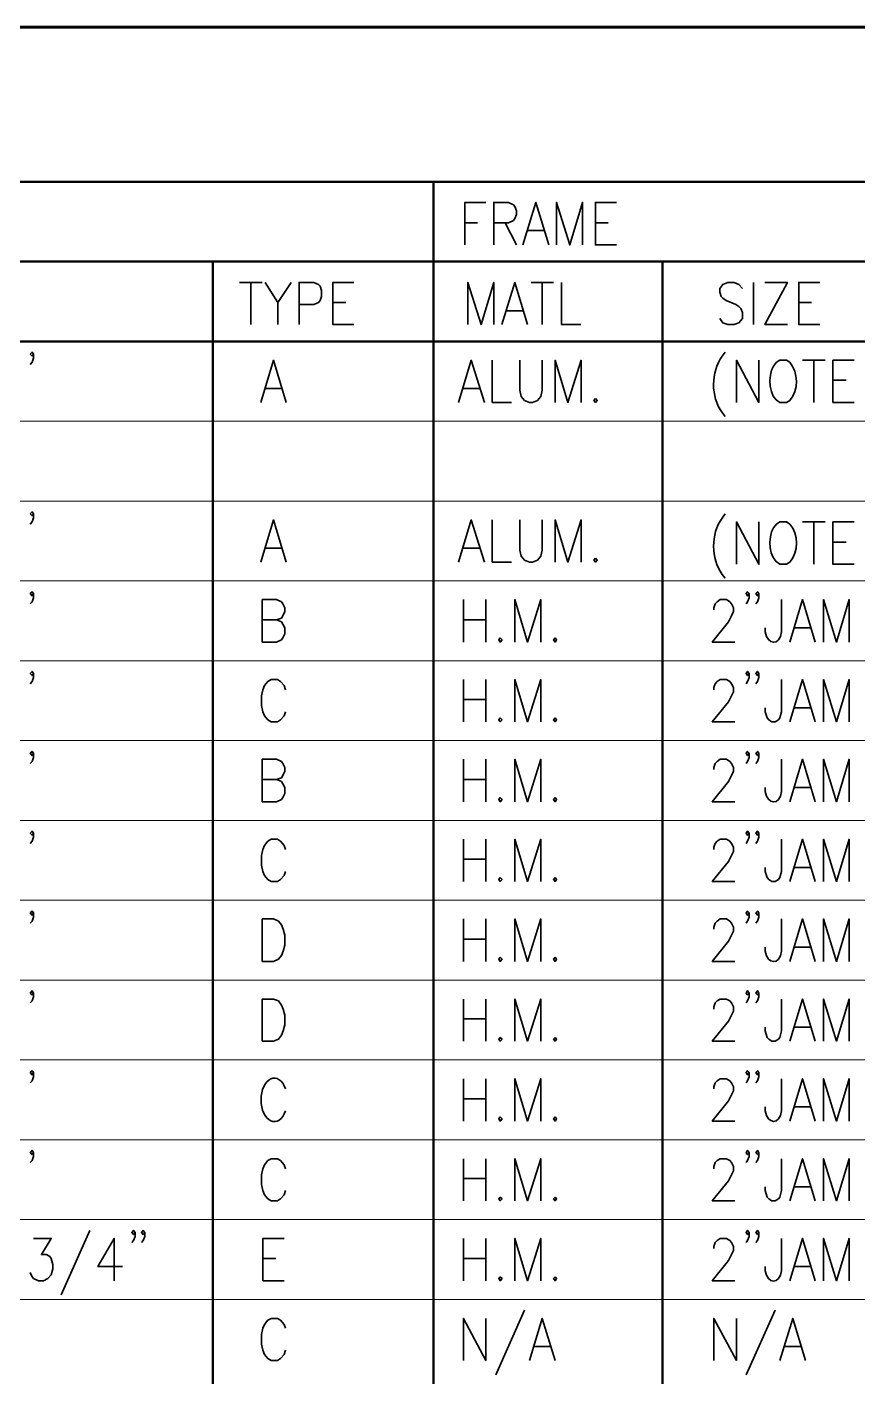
# Model space of a CAD drawing. Header units: inches. Extents: x 5 to 516, y -193 to 129.
# Drawn here: x 245.78 to 253.15, y -89.84 to -77.87 of the extents above; entities that cross this region are included whole.
import ezdxf

# ---------------------------------------------------------------- set-up
doc = ezdxf.new("R2010")
doc.units = ezdxf.units.IN
doc.header["$MEASUREMENT"] = 0
doc.layers.add('PDF3_Geometry', color=7, linetype='Continuous')

msp = doc.modelspace()

# ---------------------------------------------------------------- linework, layer by layer
at = {"layer": 'PDF3_Geometry', "lineweight": 60}
msp.add_lwpolyline([(155.7886388, -77.8671928), (282.7804969, -77.8671928)], dxfattribs=at)
at = {"layer": 'PDF3_Geometry', "lineweight": 50}
for points in [[(233.3803302, -79.2404364), (259.068684, -79.2404364)], [(249.3893068, -79.2404364), (249.3893068, -99.0724983)], [(235.2902148, -79.9470596), (259.0686908, -79.9470596)], [(247.4327672, -79.9470596), (247.4327672, -99.0725)], [(251.4191788, -79.9470596), (251.4191788, -99.0725)], [(233.3803302, -80.6570123), (259.068684, -80.6570123)]]:
    msp.add_lwpolyline(points, dxfattribs=at)
at = {"layer": 'PDF3_Geometry', "lineweight": 35}
for points in [[(249.6659547, -79.8004015), (249.6659547, -79.423759), (249.8526094, -79.423759)], [(249.922608, -79.8004015), (249.922608, -79.423759), (250.0525996, -79.423759), (250.0959302, -79.4437577), (250.1092627, -79.4604233), (250.1225952, -79.4970876), (250.1225952, -79.5304188), (250.1092627, -79.5670831), (250.0959302, -79.5837487), (250.0525996, -79.6037474), (249.922608, -79.6037474)], [(250.1792579, -79.8004015), (250.2959171, -79.423759), (250.4092432, -79.8004015)], [(250.4792367, -79.8004015), (250.4792367, -79.423759), (250.5958958, -79.8004015), (250.7092219, -79.423759), (250.7092219, -79.8004015)], [(251.0092057, -79.8004015), (250.822551, -79.8004015), (250.822551, -79.423759), (251.0092057, -79.423759)], [(249.6659547, -79.6037487), (249.7792807, -79.6037487)], [(250.0226009, -79.6037487), (250.1225945, -79.8004027)], [(250.822551, -79.6037487), (250.935877, -79.6037487)], [(250.2225867, -79.6737413), (250.3659109, -79.6737413)], [(247.6694192, -80.1337135), (247.8694064, -80.1337135)], [(247.7694122, -80.1337135), (247.7694122, -80.5070229)], [(247.8960689, -80.1337135), (248.009395, -80.3103688), (248.009395, -80.5070229)], [(248.126055, -80.1337135), (248.0093958, -80.3103688)], [(248.1960511, -80.5070212), (248.1960511, -80.1337118), (248.3260427, -80.1337118), (248.3693733, -80.1503774), (248.3827058, -80.167043), (248.3960382, -80.2037073), (248.3960382, -80.2570373), (248.3827058, -80.2937016), (248.3693733, -80.3103672), (248.3260427, -80.3303659), (248.1960511, -80.3303659)], [(248.6826879, -80.5070212), (248.4960332, -80.5070212), (248.4960332, -80.1337118), (248.6826879, -80.1337118)], [(249.6926219, -80.5070212), (249.6926219, -80.1337118), (249.8092811, -80.5070212), (249.9226072, -80.1337118), (249.9226072, -80.5070212)], [(249.9926006, -80.5070212), (250.1092598, -80.1337118), (250.2225859, -80.5070212)], [(250.252587, -80.1337135), (250.4525741, -80.1337135)], [(250.3525799, -80.1337135), (250.3525799, -80.5070229)], [(250.5225688, -80.1337135), (250.5225688, -80.5070229), (250.6925579, -80.5070229)], [(252.1257986, -80.1870446), (252.0958005, -80.1503803), (252.0524699, -80.1337147), (251.9958069, -80.1337147), (251.9524763, -80.1503803), (251.9258114, -80.1870446), (251.9258114, -80.2203758), (251.9391439, -80.2570401), (251.9524763, -80.2737057), (251.9824744, -80.2937044), (252.0691355, -80.3303687), (252.0958005, -80.3470343), (252.1124661, -80.3636999), (252.1257986, -80.4003642), (252.1257986, -80.4536942), (252.0958005, -80.4903585), (252.0524699, -80.5070241), (251.9958069, -80.5070241), (251.9524763, -80.4903585), (251.9258114, -80.4536942)], [(252.2257915, -80.1337135), (252.2257915, -80.5070229)], [(252.5257716, -80.5070212), (252.3257844, -80.5070212), (252.5257716, -80.1337118), (252.3257844, -80.1337118)], [(252.8124212, -80.5070212), (252.6257665, -80.5070212), (252.6257665, -80.1337118), (252.8124212, -80.1337118)], [(248.4960332, -80.3103684), (248.6093593, -80.3103684)], [(252.6257665, -80.3103684), (252.7390926, -80.3103684)], [(250.0359328, -80.3836974), (250.179257, -80.3836974)], [(245.8428694, -80.7703405), (245.8295369, -80.7870061), (245.8128713, -80.7703405), (245.8295369, -80.7503418), (245.8428694, -80.7703405), (245.8428694, -80.8036717), (245.8295369, -80.840336), (245.8128713, -80.8603348)], [(247.8560731, -81.1969794), (247.9693992, -80.82367), (248.0827253, -81.1969794)], [(249.6092939, -81.1969794), (249.72262, -80.82367), (249.8392792, -81.1969794)], [(249.9092727, -80.8236683), (249.9092727, -81.1969777), (250.0792618, -81.1969777)], [(250.1525907, -80.8236683), (250.1525907, -81.0903178), (250.1659231, -81.1436478), (250.1959212, -81.1803121), (250.2392518, -81.1969777), (250.2659167, -81.1969777), (250.3092473, -81.1803121), (250.3392454, -81.1436478), (250.3525778, -81.0903178), (250.3525778, -80.8236683)], [(250.4659047, -81.1969794), (250.4659047, -80.82367), (250.5792308, -81.1969794), (250.69589, -80.82367), (250.69589, -81.1969794)], [(251.9724745, -80.7503392), (251.9458096, -80.7870035)], [(252.0724708, -81.1969794), (252.0724708, -80.82367), (252.272458, -81.1969794), (252.272458, -80.82367)], [(252.5457716, -80.8403339), (252.5157736, -80.8236683), (252.4591105, -80.8236683), (252.4291125, -80.8403339), (252.4024475, -80.8769982)], [(252.6590964, -80.8236683), (252.8590835, -80.8236683)], [(252.7590927, -80.8236683), (252.7590927, -81.1969777)], [(253.1157363, -81.1969794), (252.9290816, -81.1969794), (252.9290816, -80.82367), (253.1157363, -80.82367)], [(247.8994019, -81.0736522), (248.0393929, -81.0736522)], [(249.6526227, -81.0736522), (249.7959469, -81.0736522)], [(252.9290816, -81.0003232), (253.0457408, -81.0003232)], [(252.4591105, -81.1969777), (252.5157736, -81.1969777), (252.5457716, -81.1803121)], [(251.9458096, -81.2869715), (251.9724745, -81.3236358)], [(245.8428694, -82.1869164), (245.8295369, -82.203582), (245.8128713, -82.1869164), (245.8295369, -82.1669177), (245.8428694, -82.1869164), (245.8428694, -82.2202476), (245.8295369, -82.2569119), (245.8128713, -82.2769106)], [(247.8560731, -82.6135553), (247.9693992, -82.2402459), (248.0827253, -82.6135553)], [(249.6092939, -82.6135553), (249.72262, -82.2402459), (249.8392792, -82.6135553)], [(249.9092727, -82.2402441), (249.9092727, -82.6135535), (250.0792618, -82.6135535)], [(250.1525907, -82.2402441), (250.1525907, -82.5068937), (250.1659231, -82.5602236), (250.1959212, -82.5968879), (250.2392518, -82.6135535), (250.2659167, -82.6135535), (250.3092473, -82.5968879), (250.3392454, -82.5602236), (250.3525778, -82.5068937), (250.3525778, -82.2402441)], [(250.4659047, -82.6135553), (250.4659047, -82.2402459), (250.5792308, -82.6135553), (250.69589, -82.2402459), (250.69589, -82.6135553)], [(251.9724745, -82.1869164), (251.9458096, -82.2235807)], [(252.0724708, -82.6335532), (252.0724708, -82.2569107), (252.272458, -82.6335532), (252.272458, -82.2569107)], [(252.5457716, -82.2769078), (252.5157736, -82.256909), (252.4591105, -82.256909), (252.4291125, -82.2769078), (252.4024475, -82.3102389)], [(252.6590964, -82.256909), (252.8590835, -82.256909)], [(252.7590927, -82.256909), (252.7590927, -82.6335516)], [(253.1157363, -82.6335532), (252.9290816, -82.6335532), (252.9290816, -82.2569107), (253.1157363, -82.2569107)], [(247.8994019, -82.4902281), (248.0393929, -82.4902281)], [(249.6526227, -82.4902281), (249.7959469, -82.4902281)], [(252.9290816, -82.4369003), (253.0457408, -82.4369003)], [(252.4591105, -82.6335516), (252.5157736, -82.6335516), (252.5457716, -82.6135528)], [(251.9458096, -82.7235486), (251.9724745, -82.7568798)], [(245.8428694, -82.8935361), (245.8295369, -82.9135348), (245.8128713, -82.8935361), (245.8295369, -82.8768705), (245.8428694, -82.8935361), (245.8428694, -82.9302004), (245.8295369, -82.9668647), (245.8128713, -82.9835303)], [(247.8694051, -83.323508), (247.8694051, -82.9468655), (247.9960636, -82.9468655), (248.0393942, -82.9668642), (248.0527266, -82.9835298), (248.0693922, -83.0201941), (248.0693922, -83.0535253), (248.0527266, -83.0901896), (248.0393942, -83.1101883), (247.9960636, -83.1268539), (247.8694051, -83.1268539)], [(249.6526227, -82.9468672), (249.6526227, -83.3235098)], [(249.8526119, -82.9468672), (249.8526119, -83.3235098)], [(250.1092619, -83.323508), (250.1092619, -82.9468655), (250.2225879, -83.323508), (250.3392471, -82.9468655), (250.3392471, -83.323508)], [(251.8724816, -83.0368612), (251.8724816, -83.0201956), (251.8858141, -82.9835313), (251.9024797, -82.9668657), (251.9291446, -82.946867), (251.9858077, -82.946867), (252.0158058, -82.9668657), (252.0291382, -82.9835313), (252.0458038, -83.0201956), (252.0458038, -83.0535268), (252.0291382, -83.0901911), (252.0024733, -83.143521), (251.8591491, -83.3235095), (252.0591363, -83.3235095)], [(252.1857957, -82.8935361), (252.1724632, -82.9135348), (252.1591307, -82.8935361), (252.1724632, -82.8768705), (252.1857957, -82.8935361), (252.1857957, -82.9302004), (252.1724632, -82.9668647), (252.1591307, -82.9835303)], [(252.2724566, -82.8935361), (252.2591242, -82.9135348), (252.2457917, -82.8935361), (252.2591242, -82.8768705), (252.2724566, -82.8935361), (252.2724566, -82.9302004), (252.2591242, -82.9668647), (252.2457917, -82.9835303)], [(252.4724425, -82.9468672), (252.4724425, -83.2335155)], [(252.5457715, -83.323508), (252.6590976, -82.9468655), (252.7724236, -83.323508)], [(252.8457536, -83.323508), (252.8457536, -82.9468655), (252.9590797, -83.323508), (253.0724058, -82.9468655), (253.0724058, -83.323508)], [(247.9960652, -83.1268552), (248.0393958, -83.1435208), (248.0527283, -83.1635195), (248.0693939, -83.1968507), (248.0693939, -83.2501806), (248.0527283, -83.2868449), (248.0393958, -83.3035105), (247.9960652, -83.3235092), (247.8694067, -83.3235092)], [(249.6526227, -83.1268552), (249.8526099, -83.1268552)], [(252.3291183, -83.2335155), (252.3291183, -83.1968512)], [(252.5857707, -83.1968512), (252.7290949, -83.1968512)], [(245.8428694, -83.6034922), (245.8295369, -83.6201578), (245.8128713, -83.6034922), (245.8295369, -83.5834935), (245.8428694, -83.6034922), (245.8428694, -83.6368234), (245.8295369, -83.6734877), (245.8128713, -83.6934864)], [(252.1857957, -83.6034922), (252.1724632, -83.6201578), (252.1591307, -83.6034922), (252.1724632, -83.5834935), (252.1857957, -83.6034922), (252.1857957, -83.6368234), (252.1724632, -83.6734877), (252.1591307, -83.6934864)], [(252.2724566, -83.6034922), (252.2591242, -83.6201578), (252.2457917, -83.6034922), (252.2591242, -83.5834935), (252.2724566, -83.6034922), (252.2724566, -83.6368234), (252.2591242, -83.6734877), (252.2457917, -83.6934864)], [(248.0760569, -83.7468173), (248.0627244, -83.710153), (248.0327263, -83.6734887), (248.0060613, -83.6568231), (247.9493983, -83.6568231), (247.9194002, -83.6734887), (247.8894022, -83.710153), (247.8760697, -83.7468173), (247.8627372, -83.8001472), (247.8627372, -83.8868083), (247.8760697, -83.9434714), (247.8894022, -83.9768026), (247.9194002, -84.0134669), (247.9493983, -84.0301325), (248.0060613, -84.0301325), (248.0327263, -84.0134669), (248.0627244, -83.9768026), (248.0760569, -83.9434714)], [(249.6526227, -83.65682), (249.6526227, -84.0301294)], [(249.8526119, -83.65682), (249.8526119, -84.0301294)], [(250.1092619, -84.0301311), (250.1092619, -83.6568217), (250.2225879, -84.0301311), (250.3392471, -83.6568217), (250.3392471, -84.0301311)], [(251.8724816, -83.7468173), (251.8724816, -83.7268186), (251.8858141, -83.6934874), (251.9024797, -83.6734887), (251.9291446, -83.6568231), (251.9858077, -83.6568231), (252.0158058, -83.6734887), (252.0291382, -83.6934874), (252.0458038, -83.7268186), (252.0458038, -83.7634829), (252.0291382, -83.8001472), (252.0024733, -83.8534771), (251.8591491, -84.0301325), (252.0591363, -84.0301325)], [(252.4724425, -83.65682), (252.4724425, -83.9434682), (252.45911, -83.9967982), (252.4457775, -84.0134638), (252.4157794, -84.0301294), (252.3857814, -84.0301294), (252.3591164, -84.0134638), (252.3457839, -83.9967982), (252.3291183, -83.9434682), (252.3291183, -83.9068039)], [(252.5457715, -84.0301311), (252.6590976, -83.6568217), (252.7724236, -84.0301311)], [(252.8457536, -84.0301311), (252.8457536, -83.6568217), (252.9590797, -84.0301311), (253.0724058, -83.6568217), (253.0724058, -84.0301311)], [(249.6526227, -83.8334749), (249.8526099, -83.8334749)], [(252.5857707, -83.9068039), (252.7290949, -83.9068039)], [(245.8428694, -84.310112), (245.8295369, -84.3301107), (245.8128713, -84.310112), (245.8295369, -84.2934464), (245.8428694, -84.310112), (245.8428694, -84.3467763), (245.8295369, -84.3834406), (245.8128713, -84.4001062)], [(252.1857957, -84.310112), (252.1724632, -84.3301107), (252.1591307, -84.310112), (252.1724632, -84.2934464), (252.1857957, -84.310112), (252.1857957, -84.3467763), (252.1724632, -84.3834406), (252.1591307, -84.4001062)], [(252.2724566, -84.310112), (252.2591242, -84.3301107), (252.2457917, -84.310112), (252.2591242, -84.2934464), (252.2724566, -84.310112), (252.2724566, -84.3467763), (252.2591242, -84.3834406), (252.2457917, -84.4001062)], [(247.8694051, -84.7400838), (247.8694051, -84.3634413), (247.9960636, -84.3634413), (248.0393942, -84.38344), (248.0527266, -84.4001056), (248.0693922, -84.43677), (248.0693922, -84.4701012), (248.0527266, -84.5067655), (248.0393942, -84.5267642), (247.9960636, -84.5434298), (247.8694051, -84.5434298)], [(249.6526227, -84.3634431), (249.6526227, -84.7400856)], [(249.8526119, -84.3634431), (249.8526119, -84.7400856)], [(250.1092619, -84.7400838), (250.1092619, -84.3634413), (250.2225879, -84.7400838), (250.3392471, -84.3634413), (250.3392471, -84.7400838)], [(251.8724816, -84.453437), (251.8724816, -84.4367714), (251.8858141, -84.4001071), (251.9024797, -84.3834415), (251.9291446, -84.3634428), (251.9858077, -84.3634428), (252.0158058, -84.3834415), (252.0291382, -84.4001071), (252.0458038, -84.4367714), (252.0458038, -84.4701026), (252.0291382, -84.506767), (252.0024733, -84.5600969), (251.8591491, -84.7400853), (252.0591363, -84.7400853)], [(252.4724425, -84.3634431), (252.4724425, -84.6500914)], [(252.5457715, -84.7400838), (252.6590976, -84.3634413), (252.7724236, -84.7400838)], [(252.8457536, -84.7400838), (252.8457536, -84.3634413), (252.9590797, -84.7400838), (253.0724058, -84.3634413), (253.0724058, -84.7400838)], [(247.9960652, -84.543431), (248.0393958, -84.5600966), (248.0527283, -84.5800953), (248.0693939, -84.6134265), (248.0693939, -84.6667564), (248.0527283, -84.7034207), (248.0393958, -84.7200863), (247.9960652, -84.7400851), (247.8694067, -84.7400851)], [(249.6526227, -84.543431), (249.8526099, -84.543431)], [(252.3291183, -84.6500914), (252.3291183, -84.6134271)], [(252.5857707, -84.6134271), (252.7290949, -84.6134271)], [(245.8428694, -85.0200681), (245.8295369, -85.0367337), (245.8128713, -85.0200681), (245.8295369, -85.0000693), (245.8428694, -85.0200681), (245.8428694, -85.0533993), (245.8295369, -85.0900636), (245.8128713, -85.1100623)], [(252.1857957, -85.0200681), (252.1724632, -85.0367337), (252.1591307, -85.0200681), (252.1724632, -85.0000693), (252.1857957, -85.0200681), (252.1857957, -85.0533993), (252.1724632, -85.0900636), (252.1591307, -85.1100623)], [(252.2724566, -85.0200681), (252.2591242, -85.0367337), (252.2457917, -85.0200681), (252.2591242, -85.0000693), (252.2724566, -85.0200681), (252.2724566, -85.0533993), (252.2591242, -85.0900636), (252.2457917, -85.1100623)], [(248.0760569, -85.1633932), (248.0627244, -85.1267288), (248.0327263, -85.0900645), (248.0060613, -85.0733989), (247.9493983, -85.0733989), (247.9194002, -85.0900645), (247.8894022, -85.1267288), (247.8760697, -85.1633932), (247.8627372, -85.2167231), (247.8627372, -85.3033842), (247.8760697, -85.3600472), (247.8894022, -85.3933784), (247.9194002, -85.4300427), (247.9493983, -85.4467083), (248.0060613, -85.4467083), (248.0327263, -85.4300427), (248.0627244, -85.3933784), (248.0760569, -85.3600472)], [(249.6526227, -85.0733958), (249.6526227, -85.4467052)], [(249.8526119, -85.0733958), (249.8526119, -85.4467052)], [(250.1092619, -85.446707), (250.1092619, -85.0733976), (250.2225879, -85.446707), (250.3392471, -85.0733976), (250.3392471, -85.446707)], [(251.8724816, -85.1633932), (251.8724816, -85.1433944), (251.8858141, -85.1100632), (251.9024797, -85.0900645), (251.9291446, -85.0733989), (251.9858077, -85.0733989), (252.0158058, -85.0900645), (252.0291382, -85.1100632), (252.0458038, -85.1433944), (252.0458038, -85.1800588), (252.0291382, -85.2167231), (252.0024733, -85.270053), (251.8591491, -85.4467083), (252.0591363, -85.4467083)], [(252.4724425, -85.0733958), (252.4724425, -85.3600441), (252.45911, -85.413374), (252.4457775, -85.4300396), (252.4157794, -85.4467052), (252.3857814, -85.4467052), (252.3591164, -85.4300396), (252.3457839, -85.413374), (252.3291183, -85.3600441), (252.3291183, -85.3233798)], [(252.5457715, -85.446707), (252.6590976, -85.0733976), (252.7724236, -85.446707)], [(252.8457536, -85.446707), (252.8457536, -85.0733976), (252.9590797, -85.446707), (253.0724058, -85.0733976), (253.0724058, -85.446707)], [(249.6526227, -85.2500507), (249.8526099, -85.2500507)], [(252.5857707, -85.3233798), (252.7290949, -85.3233798)], [(245.8428694, -85.7266878), (245.8295369, -85.7466865), (245.8128713, -85.7266878), (245.8295369, -85.7100222), (245.8428694, -85.7266878), (245.8428694, -85.7633521), (245.8295369, -85.8000164), (245.8128713, -85.816682)], [(252.1857957, -85.7266878), (252.1724632, -85.7466865), (252.1591307, -85.7266878), (252.1724632, -85.7100222), (252.1857957, -85.7266878), (252.1857957, -85.7633521), (252.1724632, -85.8000164), (252.1591307, -85.816682)], [(252.2724566, -85.7266878), (252.2591242, -85.7466865), (252.2457917, -85.7266878), (252.2591242, -85.7100222), (252.2724566, -85.7266878), (252.2724566, -85.7633521), (252.2591242, -85.8000164), (252.2457917, -85.816682)], [(249.6526227, -85.7800189), (249.6526227, -86.1566614)], [(249.8526119, -85.7800189), (249.8526119, -86.1566614)], [(250.1092619, -86.1566597), (250.1092619, -85.7800172), (250.2225879, -86.1566597), (250.3392471, -85.7800172), (250.3392471, -86.1566597)], [(251.8724816, -85.8700129), (251.8724816, -85.8533473), (251.8858141, -85.816683), (251.9024797, -85.8000174), (251.9291446, -85.7800187), (251.9858077, -85.7800187), (252.0158058, -85.8000174), (252.0291382, -85.816683), (252.0458038, -85.8533473), (252.0458038, -85.8866785), (252.0291382, -85.9233428), (252.0024733, -85.9766727), (251.8591491, -86.1566612), (252.0591363, -86.1566612)], [(252.4724425, -85.7800189), (252.4724425, -86.0666672)], [(252.5457715, -86.1566597), (252.6590976, -85.7800172), (252.7724236, -86.1566597)], [(252.8457536, -86.1566597), (252.8457536, -85.7800172), (252.9590797, -86.1566597), (253.0724058, -85.7800172), (253.0724058, -86.1566597)], [(249.6526227, -85.9600068), (249.8526099, -85.9600068)], [(252.3291183, -86.0666672), (252.3291183, -86.0300029)], [(252.5857707, -86.0300029), (252.7290949, -86.0300029)], [(245.8428694, -86.4366439), (245.8295369, -86.4533095), (245.8128713, -86.4366439), (245.8295369, -86.4166452), (245.8428694, -86.4366439), (245.8428694, -86.4699751), (245.8295369, -86.5066394), (245.8128713, -86.523305)], [(252.1857957, -86.4366439), (252.1724632, -86.4533095), (252.1591307, -86.4366439), (252.1724632, -86.4166452), (252.1857957, -86.4366439), (252.1857957, -86.4699751), (252.1724632, -86.5066394), (252.1591307, -86.523305)], [(252.2724566, -86.4366439), (252.2591242, -86.4533095), (252.2457917, -86.4366439), (252.2591242, -86.4166452), (252.2724566, -86.4366439), (252.2724566, -86.4699751), (252.2591242, -86.5066394), (252.2457917, -86.523305)], [(249.6526227, -86.4899716), (249.6526227, -86.863281)], [(249.8526119, -86.4899716), (249.8526119, -86.863281)], [(250.1092619, -86.8632828), (250.1092619, -86.4899734), (250.2225879, -86.8632828), (250.3392471, -86.4899734), (250.3392471, -86.8632828)], [(251.8724816, -86.579969), (251.8724816, -86.5599703), (251.8858141, -86.523306), (251.9024797, -86.5066404), (251.9291446, -86.4899748), (251.9858077, -86.4899748), (252.0158058, -86.5066404), (252.0291382, -86.523306), (252.0458038, -86.5599703), (252.0458038, -86.5966346), (252.0291382, -86.6332989), (252.0024733, -86.6866288), (251.8591491, -86.8632842), (252.0591363, -86.8632842)], [(252.4724425, -86.4899716), (252.4724425, -86.7732868), (252.45911, -86.8299499), (252.4457775, -86.8466155), (252.4157794, -86.863281), (252.3857814, -86.863281), (252.3591164, -86.8466155), (252.3457839, -86.8299499), (252.3291183, -86.7732868), (252.3291183, -86.7399556)], [(252.5457715, -86.8632828), (252.6590976, -86.4899734), (252.7724236, -86.8632828)], [(252.8457536, -86.8632828), (252.8457536, -86.4899734), (252.9590797, -86.8632828), (253.0724058, -86.4899734), (253.0724058, -86.8632828)], [(249.6526227, -86.6666266), (249.8526099, -86.6666266)], [(252.5857707, -86.7399556), (252.7290949, -86.7399556)], [(245.8428694, -87.1432636), (245.8295369, -87.1632624), (245.8128713, -87.1432636), (245.8295369, -87.126598), (245.8428694, -87.1432636), (245.8428694, -87.179928), (245.8295369, -87.2165923), (245.8128713, -87.2332579)], [(252.1857957, -87.1432636), (252.1724632, -87.1632624), (252.1591307, -87.1432636), (252.1724632, -87.126598), (252.1857957, -87.1432636), (252.1857957, -87.179928), (252.1724632, -87.2165923), (252.1591307, -87.2332579)], [(252.2724566, -87.1432636), (252.2591242, -87.1632624), (252.2457917, -87.1432636), (252.2591242, -87.126598), (252.2724566, -87.1432636), (252.2724566, -87.179928), (252.2591242, -87.2165923), (252.2457917, -87.2332579)], [(249.6526227, -87.1965948), (249.6526227, -87.5732373)], [(249.8526119, -87.1965948), (249.8526119, -87.5732373)], [(250.1092619, -87.5732355), (250.1092619, -87.196593), (250.2225879, -87.5732355), (250.3392471, -87.196593), (250.3392471, -87.5732355)], [(251.8724816, -87.2865887), (251.8724816, -87.2699231), (251.8858141, -87.2332588), (251.9024797, -87.2165932), (251.9291446, -87.1965945), (251.9858077, -87.1965945), (252.0158058, -87.2165932), (252.0291382, -87.2332588), (252.0458038, -87.2699231), (252.0458038, -87.3032543), (252.0291382, -87.3399186), (252.0024733, -87.3932486), (251.8591491, -87.573237), (252.0591363, -87.573237)], [(252.4724425, -87.1965948), (252.4724425, -87.4832431)], [(252.5457715, -87.5732355), (252.6590976, -87.196593), (252.7724236, -87.5732355)], [(252.8457536, -87.5732355), (252.8457536, -87.196593), (252.9590797, -87.5732355), (253.0724058, -87.196593), (253.0724058, -87.5732355)], [(249.6526227, -87.3765827), (249.8526099, -87.3765827)], [(252.3291183, -87.4832431), (252.3291183, -87.4465787)], [(252.5857707, -87.4465787), (252.7290949, -87.4465787)], [(245.8428694, -87.8532197), (245.8295369, -87.8698853), (245.8128713, -87.8532197), (245.8295369, -87.833221), (245.8428694, -87.8532197), (245.8428694, -87.8865509), (245.8295369, -87.9232153), (245.8128713, -87.9398809)], [(252.1857957, -87.8532197), (252.1724632, -87.8698853), (252.1591307, -87.8532197), (252.1724632, -87.833221), (252.1857957, -87.8532197), (252.1857957, -87.8865509), (252.1724632, -87.9232153), (252.1591307, -87.9398809)], [(252.2724566, -87.8532197), (252.2591242, -87.8698853), (252.2457917, -87.8532197), (252.2591242, -87.833221), (252.2724566, -87.8532197), (252.2724566, -87.8865509), (252.2591242, -87.9232153), (252.2457917, -87.9398809)], [(248.0760569, -87.9965448), (248.0627244, -87.9598805), (248.0327263, -87.9232162), (248.0060613, -87.9065506), (247.9493983, -87.9065506), (247.9194002, -87.9232162), (247.8894022, -87.9598805), (247.8760697, -87.9965448), (247.8627372, -88.0498748), (247.8627372, -88.1365359), (247.8760697, -88.1898658), (247.8894022, -88.2265301), (247.9194002, -88.2631944), (247.9493983, -88.27986), (248.0060613, -88.27986), (248.0327263, -88.2631944), (248.0627244, -88.2265301), (248.0760569, -88.1898658)], [(249.6526227, -87.9065475), (249.6526227, -88.2798569)], [(249.8526119, -87.9065475), (249.8526119, -88.2798569)], [(250.1092619, -88.2798587), (250.1092619, -87.9065493), (250.2225879, -88.2798587), (250.3392471, -87.9065493), (250.3392471, -88.2798587)], [(251.8724816, -87.9965448), (251.8724816, -87.9765461), (251.8858141, -87.9398818), (251.9024797, -87.9232162), (251.9291446, -87.9065506), (251.9858077, -87.9065506), (252.0158058, -87.9232162), (252.0291382, -87.9398818), (252.0458038, -87.9765461), (252.0458038, -88.0132104), (252.0291382, -88.0498748), (252.0024733, -88.1032047), (251.8591491, -88.27986), (252.0591363, -88.27986)], [(252.4724425, -87.9065475), (252.4724425, -88.1898627), (252.45911, -88.2465257), (252.4457775, -88.2631913), (252.4157794, -88.2798569), (252.3857814, -88.2798569), (252.3591164, -88.2631913), (252.3457839, -88.2465257), (252.3291183, -88.1898627), (252.3291183, -88.1565315)], [(252.5457715, -88.2798587), (252.6590976, -87.9065493), (252.7724236, -88.2798587)], [(252.8457536, -88.2798587), (252.8457536, -87.9065493), (252.9590797, -88.2798587), (253.0724058, -87.9065493), (253.0724058, -88.2798587)], [(249.6526227, -88.0832024), (249.8526099, -88.0832024)], [(252.5857707, -88.1565315), (252.7290949, -88.1565315)], [(245.8428694, -88.6131706), (245.999526, -88.6131706), (245.9128649, -88.7564948), (245.9561955, -88.7564948), (245.9861936, -88.7731604), (245.999526, -88.7931591), (246.0128585, -88.846489), (246.0128585, -88.8831533), (245.999526, -88.9364832), (245.969528, -88.9698144), (245.9295305, -88.9898131), (245.8862, -88.9898131), (245.8428694, -88.9698144), (245.8295369, -88.9531488), (245.8128713, -88.9164845)], [(246.3428374, -88.5431746), (246.0861871, -89.113138)], [(246.5561551, -88.9898131), (246.5561551, -88.6131706), (246.412831, -88.8631546), (246.6294838, -88.8631546)], [(246.742809, -88.5598395), (246.7294765, -88.5798382), (246.7128109, -88.5598395), (246.7294765, -88.5431739), (246.742809, -88.5598395), (246.742809, -88.5965038), (246.7294765, -88.6331681), (246.7128109, -88.6498337)], [(246.8294734, -88.5598395), (246.8128078, -88.5798382), (246.7994753, -88.5598395), (246.8128078, -88.5431739), (246.8294734, -88.5598395), (246.8294734, -88.5965038), (246.8128078, -88.6331681), (246.7994753, -88.6498337)], [(248.0627257, -88.9898114), (247.876071, -88.9898114), (247.876071, -88.6131689), (248.0627257, -88.6131689)], [(249.6526227, -88.6131706), (249.6526227, -88.9898131)], [(249.8526119, -88.6131706), (249.8526119, -88.9898131)], [(250.1092619, -88.9898114), (250.1092619, -88.6131689), (250.2225879, -88.9898114), (250.3392471, -88.6131689), (250.3392471, -88.9898114)], [(251.8724816, -88.7031646), (251.8724816, -88.686499), (251.8858141, -88.6498347), (251.9024797, -88.6331691), (251.9291446, -88.6131703), (251.9858077, -88.6131703), (252.0158058, -88.6331691), (252.0291382, -88.6498347), (252.0458038, -88.686499), (252.0458038, -88.7198302), (252.0291382, -88.7564945), (252.0024733, -88.8098244), (251.8591491, -88.9898129), (252.0591363, -88.9898129)], [(252.1857957, -88.5598395), (252.1724632, -88.5798382), (252.1591307, -88.5598395), (252.1724632, -88.5431739), (252.1857957, -88.5598395), (252.1857957, -88.5965038), (252.1724632, -88.6331681), (252.1591307, -88.6498337)], [(252.2724566, -88.5598395), (252.2591242, -88.5798382), (252.2457917, -88.5598395), (252.2591242, -88.5431739), (252.2724566, -88.5598395), (252.2724566, -88.5965038), (252.2591242, -88.6331681), (252.2457917, -88.6498337)], [(252.4724425, -88.6131706), (252.4724425, -88.8998189)], [(252.5457715, -88.9898114), (252.6590976, -88.6131689), (252.7724236, -88.9898114)], [(252.8457536, -88.9898114), (252.8457536, -88.6131689), (252.9590797, -88.9898114), (253.0724058, -88.6131689), (253.0724058, -88.9898114)], [(247.876071, -88.7931585), (247.9893971, -88.7931585)], [(249.6526227, -88.7931585), (249.8526099, -88.7931585)], [(252.3291183, -88.8998189), (252.3291183, -88.8631546)], [(252.5857707, -88.8631546), (252.7290949, -88.8631546)], [(248.0760569, -89.4097843), (248.0627244, -89.3764531), (248.0327263, -89.3397888), (248.0060613, -89.3231232), (247.9493983, -89.3231232), (247.9194002, -89.3397888), (247.8894022, -89.3764531), (247.8760697, -89.4097843), (247.8627372, -89.4664473), (247.8627372, -89.5531085), (247.8760697, -89.6064384), (247.8894022, -89.6431027), (247.9194002, -89.679767), (247.9493983, -89.6964326), (248.0060613, -89.6964326), (248.0327263, -89.679767), (248.0627244, -89.6431027), (248.0760569, -89.6064384)], [(249.6526227, -89.6964345), (249.6526227, -89.3231251), (249.8526099, -89.6964345), (249.8526099, -89.3231251)], [(250.1959228, -89.2497943), (249.9392726, -89.8230909)], [(250.239255, -89.6964345), (250.3525811, -89.3231251), (250.4659072, -89.6964345)], [(251.8724816, -89.6964345), (251.8724816, -89.3231251), (252.0724688, -89.6964345), (252.0724688, -89.3231251)], [(252.4157784, -89.2497943), (252.1591281, -89.8230909)], [(252.4591105, -89.6964345), (252.5724366, -89.3231251), (252.6857627, -89.6964345)], [(250.2792508, -89.5731073), (250.422575, -89.5731073)], [(252.5024427, -89.5731073), (252.6457669, -89.5731073)]]:
    msp.add_lwpolyline(points, dxfattribs=at)
for points in [[(250.822551, -81.1636496), (250.8092185, -81.1803152), (250.822551, -81.1969808), (250.8392166, -81.1803152)], [(250.822551, -82.5802254), (250.8092185, -82.596891), (250.822551, -82.6135566), (250.8392166, -82.596891)], [(249.9792687, -83.2868452), (249.9659362, -83.3035108), (249.9792687, -83.3235095), (249.9959343, -83.3035108)], [(250.4659047, -83.2868452), (250.4525722, -83.3035108), (250.4659047, -83.3235095), (250.4792372, -83.3035108)], [(249.9792687, -83.9968013), (249.9659362, -84.0134669), (249.9792687, -84.0301325), (249.9959343, -84.0134669)], [(250.4659047, -83.9968013), (250.4525722, -84.0134669), (250.4659047, -84.0301325), (250.4792372, -84.0134669)], [(249.9792687, -84.703421), (249.9659362, -84.7200866), (249.9792687, -84.7400853), (249.9959343, -84.7200866)], [(250.4659047, -84.703421), (250.4525722, -84.7200866), (250.4659047, -84.7400853), (250.4792372, -84.7200866)], [(249.9792687, -85.4133771), (249.9659362, -85.4300427), (249.9792687, -85.4467083), (249.9959343, -85.4300427)], [(250.4659047, -85.4133771), (250.4525722, -85.4300427), (250.4659047, -85.4467083), (250.4792372, -85.4300427)], [(247.8694051, -86.1566597), (247.8694051, -85.7800172), (247.9693987, -85.7800172), (248.0127292, -85.8000159), (248.0393942, -85.8333471), (248.0560598, -85.8700114), (248.0693922, -85.9233413), (248.0693922, -86.0133355), (248.0560598, -86.0666655), (248.0393942, -86.1033298), (248.0127292, -86.136661), (247.9693987, -86.1566597)], [(249.9792687, -86.1199969), (249.9659362, -86.1366625), (249.9792687, -86.1566612), (249.9959343, -86.1366625)], [(250.4659047, -86.1199969), (250.4525722, -86.1366625), (250.4659047, -86.1566612), (250.4792372, -86.1366625)], [(247.8694051, -86.8632828), (247.8694051, -86.4899734), (247.9693987, -86.4899734), (248.0127292, -86.506639), (248.0393942, -86.5433033), (248.0560598, -86.5799676), (248.0693922, -86.6332976), (248.0693922, -86.7199587), (248.0560598, -86.7732886), (248.0393942, -86.8099529), (248.0127292, -86.8466172), (247.9693987, -86.8632828)], [(249.9792687, -86.829953), (249.9659362, -86.8466186), (249.9792687, -86.8632842), (249.9959343, -86.8466186)], [(250.4659047, -86.829953), (250.4525722, -86.8466186), (250.4659047, -86.8632842), (250.4792372, -86.8466186)], [(249.9792687, -87.5365727), (249.9659362, -87.5532383), (249.9792687, -87.573237), (249.9959343, -87.5532383)], [(250.4659047, -87.5365727), (250.4525722, -87.5532383), (250.4659047, -87.573237), (250.4792372, -87.5532383)], [(249.9792687, -88.2465288), (249.9659362, -88.2631944), (249.9792687, -88.27986), (249.9959343, -88.2631944)], [(250.4659047, -88.2465288), (250.4525722, -88.2631944), (250.4659047, -88.27986), (250.4792372, -88.2631944)], [(249.9792687, -88.9531486), (249.9659362, -88.9698141), (249.9792687, -88.9898129), (249.9959343, -88.9698141)], [(250.4659047, -88.9531486), (250.4525722, -88.9698141), (250.4659047, -88.9898129), (250.4792372, -88.9698141)]]:
    msp.add_lwpolyline(points, close=True, dxfattribs=at)
at = {"layer": 'PDF3_Geometry', "lineweight": 15}
for points in [[(233.3803302, -81.3636354), (259.068684, -81.3636354)], [(233.3803302, -82.0735881), (259.068684, -82.0735881)], [(233.3803302, -82.7802113), (259.068684, -82.7802113)], [(233.3803302, -83.490164), (259.068684, -83.490164)], [(233.3803302, -84.1967871), (259.068684, -84.1967871)], [(233.3803302, -84.9067398), (259.068684, -84.9067398)], [(233.3803302, -85.6133629), (259.068684, -85.6133629)], [(233.3803302, -86.3233157), (259.068684, -86.3233157)], [(233.3803302, -87.0299388), (259.068684, -87.0299388)], [(233.3803302, -87.7398915), (259.068684, -87.7398915)], [(233.3803302, -88.4465146), (259.068684, -88.4465146)], [(233.3803302, -89.1564674), (259.068684, -89.1564674)]]:
    msp.add_lwpolyline(points, dxfattribs=at)
at = {"layer": 'PDF3_Geometry', "lineweight": 35}
msp.add_ellipse((247.9759431, -87.3846507), major_axis=(-0.0002912, 0.1930906), ratio=0.6024834959, start_param=5.244204553, end_param=10.4587517358, dxfattribs=at)
for points in [[(251.9458096, -80.7870035), (251.8460382, -80.9323831), (251.8441494, -81.141703), (251.9458096, -81.2869715)], [(252.4024475, -80.8769982), (252.3485065, -80.959604), (252.3583392, -81.1579246), (252.4591105, -81.1969777)], [(252.5457716, -81.1803121), (252.6260443, -81.0857626), (252.6238222, -80.9348278), (252.5457716, -80.8403339)], [(251.9458096, -82.2235807), (251.844205, -82.3681825), (251.8462604, -82.5788357), (251.9458096, -82.7235486)], [(252.4024475, -82.3102389), (252.3492842, -82.3964556), (252.3555061, -82.5840547), (252.4591105, -82.6335516)], [(252.5457716, -82.6135528), (252.625211, -82.5258362), (252.625211, -82.3646244), (252.5457716, -82.2769078)], [(252.4724425, -83.2335155), (252.4608877, -83.3575631), (252.3451173, -83.3545078), (252.3291183, -83.2335155)], [(252.4724425, -84.6500914), (252.4608877, -84.774139), (252.3451173, -84.7710836), (252.3291183, -84.6500914)], [(252.4724425, -86.0666672), (252.4608321, -86.1907148), (252.3451173, -86.1876595), (252.3291183, -86.0666672)], [(252.4724425, -87.4832431), (252.4608321, -87.6072907), (252.3451173, -87.6042353), (252.3291183, -87.4832431)], [(252.4724425, -88.8998189), (252.4608321, -89.0238665), (252.3451173, -89.0208112), (252.3291183, -88.8998189)]]:
    msp.add_open_spline(points, degree=3, dxfattribs=at)

doc.saveas('drawing.dxf')
